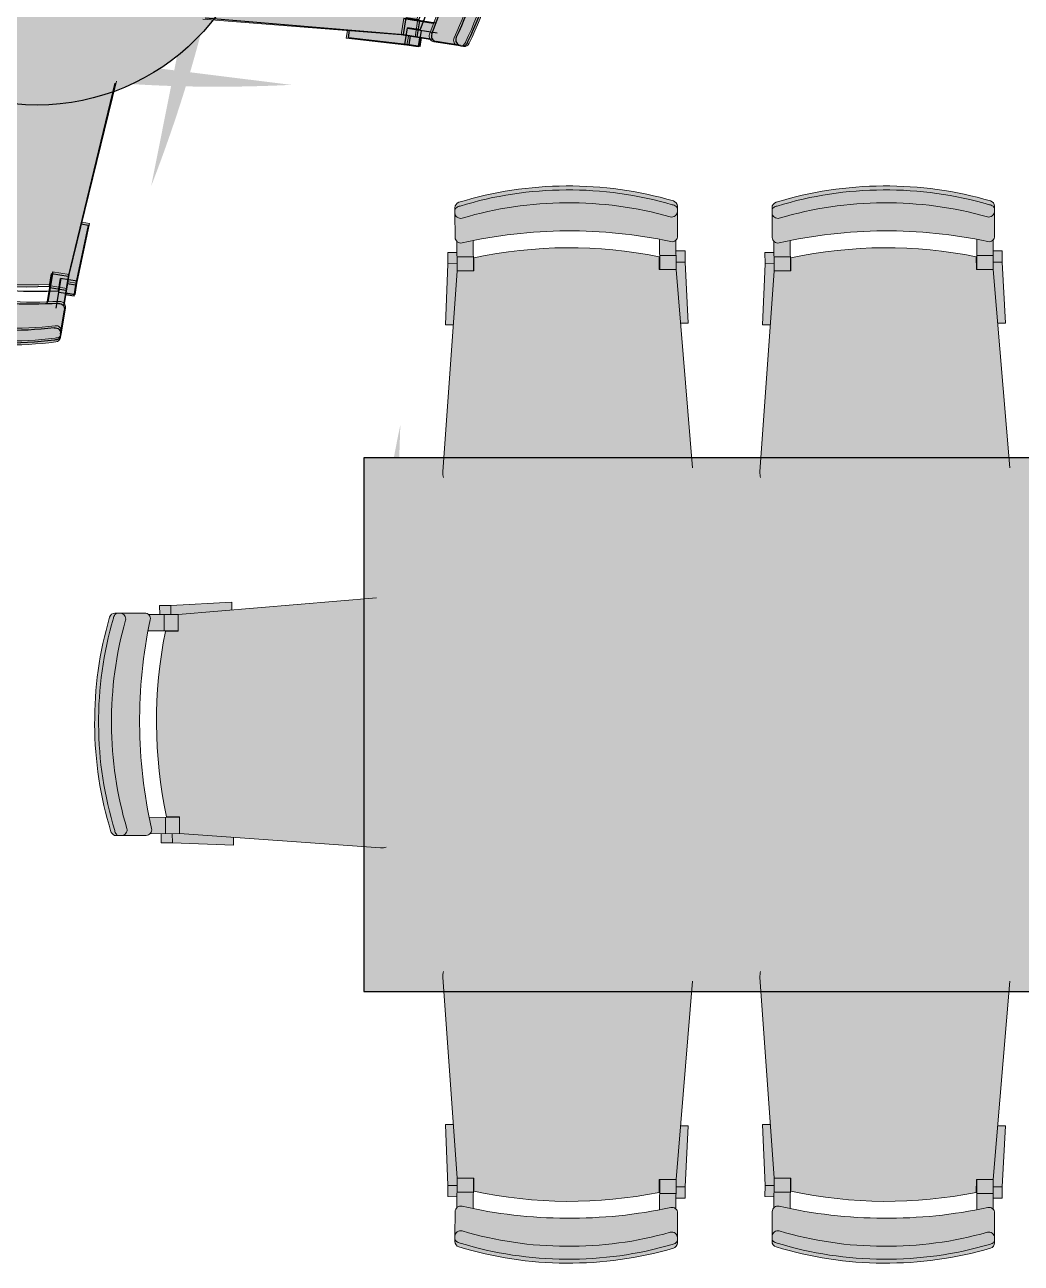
# Model space of a CAD drawing. Header units: millimetres. Extents: x -2729 to 15248, y -12439 to 5292.
# Drawn here: x 8026.7 to 8204.1, y -8466.6 to -8246.1 of the extents above; entities that cross this region are included whole.
import ezdxf

# ---------------------------------------------------------------- set-up
doc = ezdxf.new("R2010")
doc.units = ezdxf.units.MM
doc.layers.add('tefris', color=39, linetype='Continuous')

# ---------------------------------------------------------------- blocks, each defined once
blk = doc.blocks.new('dfgbdf')
at = {"layer": 'tefris', "color": 250, "lineweight": 9}
for p, q in [((-2454111.619684269, 525210.158802735), (-2454111.61313714, 525211.0721156007)), ((-2454072.020701715, 525209.8749354146), (-2454072.014154585, 525210.7882482801)), ((-2454111.619684269, 525210.158802735), (-2454111.651142441, 525205.7704439993)), ((-2454111.619684269, 525210.158802735), (-2454111.651142441, 525205.7704439993)), ((-2454072.020701715, 525209.8749354146), (-2454072.052159887, 525205.4865766789)), ((-2454072.020701715, 525209.8749354146), (-2454072.052159887, 525205.4865766789)), ((-2454111.393876919, 525199.8079857455), (-2454111.356269388, 525205.054168995)), ((-2454108.455731259, 525205.1188426953), (-2454108.493951429, 525199.7871974818)), ((-2454075.256584268, 525204.8808529217), (-2454075.294804439, 525199.5492077086)), ((-2454072.394878949, 525199.528419445), (-2454072.357271417, 525204.7746026947)), ((-2454112.985563781, 525203.1195695786), (-2454112.999900517, 525201.1196209646)), ((-2454112.985563781, 525203.1195695786), (-2454111.370220672, 525203.107989909)), ((-2454111.375956003, 525202.3079215129), (-2454108.476030512, 525202.2871332491)), ((-2454108.377466755, 525202.0864215513), (-2454108.393953999, 525199.7864806453)), ((-2454075.378314627, 525201.8498654515), (-2454075.394801869, 525199.5499245452)), ((-2454075.276883522, 525202.0491434757), (-2454072.376958031, 525202.0283552122)), ((-2454070.75587959, 525202.8168439397), (-2454072.371222701, 525202.8284236089)), ((-2454070.75587959, 525202.8168439397), (-2454070.770216322, 525200.816895326)), ((-2454114.364413285, 525164.5024694676), (-2454111.393876919, 525199.8079857455)), ((-2454112.999900517, 525201.1196209646), (-2454113.57778656, 525190.2564495396)), ((-2454112.999900517, 525201.1196209646), (-2454111.384557405, 525201.1080412957)), ((-2454111.393876919, 525199.8079857455), (-2454108.393953999, 525199.7864806453)), ((-2454075.394801869, 525199.5499245452), (-2454072.394878949, 525199.528419445)), ((-2454069.8998299, 525163.7397039934), (-2454072.394878949, 525199.528419445)), ((-2454070.770216322, 525200.816895326), (-2454072.385559435, 525200.828474995)), ((-2454070.770216322, 525200.816895326), (-2454070.348128059, 525189.946555534)), ((-2454113.57778656, 525190.2564495396), (-2454112.198356299, 525190.2465610235)), ((-2454070.348128059, 525189.946555534), (-2454071.727558321, 525189.95644405))]:
    blk.add_line(p, q, dxfattribs=at)
for centre, radius, start, end in [((-2454092.409191321, 525148.7779265486), 65.89265889045396, 89.45884940670703, 106.2935274857314), ((-2454092.409191321, 525148.7779265486), 65.19265889045396, 89.45884940670703, 106.2935274857314), ((-2454092.112385946, 525148.7757988839), 65.19265889045396, 72.8850311529628, 89.71970926283139), ((-2454092.109199028, 525148.7757760386), 65.89265889045396, 72.8850311529628, 89.71970926283139), ((-2454110.95488347, 525210.5468397918), 0.6645643387296895, 128.1842560686453, 174.5564035868221), ((-2454110.613162832, 525211.0649472337), 1, 106.424976356534, 179.5892793318425), ((-2454110.477309588, 525209.903743491), 1.465455548318734, 98.72199400806039, 127.3173746617995), ((-2454092.43093583, 525145.7446062912), 65.92605708526092, 89.4589154703867, 105.7679051027529), ((-2454092.130943537, 525145.7424557811), 65.92605708526092, 73.41065353881503, 89.71964317462334), ((-2454073.169802533, 525209.636302729), 1.465455548318734, 51.8611839938373, 80.45656463648214), ((-2454073.014128892, 525210.795416647), 1, 359.5892793318426, 72.75358231075933), ((-2454072.683058072, 525210.2724862649), 0.6645643387296895, 4.622155051725973, 50.99430259902947), ((-2454110.619709962, 525210.1516343682), 1, 179.5892793318425, 285.8993206494205), ((-2454073.020676022, 525209.8821037814), 1, 253.2792379985671, 359.5892793318426), ((-2454092.605583447, 525121.3815767524), 85.28971260092196, 89.48851251595534, 102.0700716838015), ((-2454092.305591153, 525121.3794262424), 85.28971260092196, 77.10848695473183, 89.69004613117218), ((-2454110.651168134, 525205.7632756322), 1, 179.5892793318425, 282.1716553241168), ((-2454073.052134194, 525205.4937450454), 1, 257.0069033155113, 359.5892793318426), ((-2454092.445793999, 525122.746649585), 80.92352941175771, 77.82438813700311, 101.3541705151467), ((-2454072.892565872, 525163.5310621646), 3, 344.9838835373608, 3.987984671885633)]:
    blk.add_arc(centre, radius, start, end, dxfattribs=at)
blk = doc.blocks.new('erywerye')
at = {"true_color": 0x2c2321}
h = blk.add_hatch(color=250, dxfattribs=at)
h.dxf.hatch_style = 1
h.set_gradient(color1=(173, 173, 173), color2=(214, 214, 214), tint=1, name='SPHERICAL')
h.paths.add_polyline_path([(8098.987333833714, 5129.446174523217), (8098.987333833714, 5034.446174523217), (8338.987333833713, 5034.446174523217), (8338.987333833713, 5129.446174523217)])
at = {"layer": 'tefris'}
h = blk.add_hatch(color=33, dxfattribs=at)
h.set_gradient(color1=(172, 159, 128), one_color=1, tint=1, name='CYLINDER')
h.paths.add_polyline_path([(8115.935720281887, 5174.917148076819, 0.3305505333251211), (8115.231545033846, 5173.955423092358), (8115.235531700058, 5173.434911899624, -0.2427438629334576), (8115.511407007213, 5173.978256371694, -0.119052518395025), (8116.144435188017, 5174.248021252343, -0.0735875389792936), (8135.013106901645, 5177.120831040555, -0.0735875389735171), (8153.917312537069, 5174.491987645517, -0.1190525126681235), (8154.553772432013, 5174.230422116706, -0.2196094287040335), (8154.833704435947, 5173.748969132436), (8154.830718974332, 5174.211202742422, 0.3305455976475086), (8154.114180147979, 5175.163733984699, 0.0735875385497968), (8135.006992506777, 5177.820804335533, 0.0735875387030554)])
edge = h.paths.add_edge_path()
edge.add_ellipse((8198.970898440904, 5065.599718653952), major_axis=(-119.3420201236629, 37.18174596169339), ratio=0.4265283154215427, start_angle=297.7073354583348, end_angle=323.01772509326184, ccw=False)
edge.add_line((8157.522755411203, 5127.953513470834), (8154.603464136814, 5162.947231343839))
edge.add_line((8154.603464136814, 5162.947231343839), (8151.60352670807, 5162.927855431458))
edge.add_line((8151.603526708304, 5162.927855431458), (8151.588671843386, 5165.22780746164))
edge.add_arc((8135.600692007207, 5085.899362921606), 80.92352941115509, 438.6051640350929, 462.1349463954003)
edge.add_line((8118.589360131513, 5165.014672439901), (8118.604214996548, 5162.714720411582))
edge.add_line((8118.604214996198, 5162.714720411582), (8115.604277567571, 5162.695344500598))
edge.add_line((8115.604277568149, 5162.695344500598), (8113.083828248297, 5126.908408913651))
edge.add_arc((8116.076415383005, 5126.697643055471), 3.000000000802632, 175.9713498595307, 194.9687877263636)
h.paths.add_polyline_path([(8153.656874092277, 5167.924941052572, 0.4790289221056363), (8154.864961256256, 5168.909531842341), (8154.836617881994, 5173.297885460669, -0.500271849319481), (8153.562008388323, 5172.329876944779, 0.07128175433068201), (8135.026368365023, 5174.820866993984, 0.0712817547301692), (8116.524450759269, 5172.090659815708, -0.5002619448420746), (8115.237444032548, 5173.042091742513), (8115.265787371883, 5168.653743476497, 0.4790207402578018), (8116.486491270112, 5167.684865975642, -0.0549629285443206), (8135.05866132442, 5169.821010021383, -0.054962927260355)])
h.paths.add_polyline_path([(8135.013106901645, 5177.120831040555, 0.0735875389792797), (8116.144435188017, 5174.248021252343, 0.1254224069759553), (8115.482173590088, 5173.955922739936, 0.2281353875295868), (8115.235531700058, 5173.434911899624), (8115.237443828242, 5173.042123434489), (8115.23744403313, 5173.04209175043, 0.4988503369004011), (8116.520119225123, 5172.089372591472, -0.071298977506095), (8135.026368365023, 5174.820866993984, -0.0712989770642944), (8153.566356177193, 5172.328645780573, 0.4988602312897345), (8154.836617881647, 5173.297885460669), (8154.833704435479, 5173.748969134765, 0.205143870496195), (8154.583291949453, 5174.208467915544, 0.1254224130629383), (8153.917312537069, 5174.491987645517, 0.0735875389735347)])
h.paths.add_polyline_path([(8155.401157131166, 5153.385238053633), (8156.780594061808, 5153.394147522639), (8156.210418257613, 5164.257726363728), (8154.595067334343, 5164.247293180676), (8154.603464136814, 5162.947231343839)])
h.paths.add_polyline_path([(8113.550726504746, 5153.114935675525), (8114.930163435387, 5153.123845144532), (8115.604277568149, 5162.695344500598), (8115.595880765683, 5163.995406336507), (8113.980529842532, 5163.984973154852)])
h.paths.add_polyline_path([(8115.582963491306, 5165.995364622569), (8113.967612568737, 5165.984931439517), (8113.980529842532, 5163.984973154852), (8115.595880765683, 5163.995406336507)])
h.paths.add_polyline_path([(8154.595067334343, 5164.247293180676), (8156.210418257613, 5164.257726363728), (8156.197500982653, 5166.25768464979), (8154.582150059967, 5166.24725146767)])
h.paths.add_polyline_path([(8151.687378030022, 5165.428449151462), (8154.58731754425, 5165.447179200484), (8154.569580072985, 5168.193439962698, -0.2540112033113549), (8153.653447351982, 5167.925676427671, 0.0059357257269831), (8151.668657066748, 5168.326982181409)])
h = blk.add_hatch(color=33, dxfattribs=at)
h.set_gradient(color1=(172, 159, 128), one_color=1, tint=1, name='CYLINDER')
h.paths.add_polyline_path([(8172.39003037618, 5174.917148076819, 0.3305505333251211), (8171.685855128138, 5173.955423092358), (8171.689841794348, 5173.434911899624, -0.2427438629334576), (8171.965717101502, 5173.978256371694, -0.119052518395025), (8172.598745282305, 5174.248021252343, -0.0735875389792936), (8191.467416995937, 5177.120831040555, -0.0735875389735171), (8210.371622631359, 5174.491987645517, -0.1190525126681235), (8211.008082526303, 5174.230422116706, -0.2196094287040335), (8211.288014530239, 5173.748969132436), (8211.285029068626, 5174.211202742422, 0.3305455976475086), (8210.56849024227, 5175.163733984699, 0.0735875385497968), (8191.461302601068, 5177.820804335533, 0.0735875387030554)])
edge = h.paths.add_edge_path()
edge.add_ellipse((8255.425208535195, 5065.599718653952), major_axis=(-119.3420201236629, 37.18174596169339), ratio=0.4265283154215427, start_angle=297.7073354583348, end_angle=323.01772509326184, ccw=False)
edge.add_line((8213.977065505494, 5127.953513470834), (8211.057774231103, 5162.947231343839))
edge.add_line((8211.057774231103, 5162.947231343839), (8208.057836802358, 5162.927855431458))
edge.add_line((8208.057836802593, 5162.927855431458), (8208.042981937679, 5165.22780746164))
edge.add_arc((8192.055002101497, 5085.899362921606), 80.92352941115509, 438.6051640350929, 462.1349463954003)
edge.add_line((8175.043670225806, 5165.014672439901), (8175.058525090837, 5162.714720411582))
edge.add_line((8175.058525090491, 5162.714720411582), (8172.058587661862, 5162.695344500598))
edge.add_line((8172.058587662442, 5162.695344500598), (8169.538138342587, 5126.908408913651))
edge.add_arc((8172.530725477296, 5126.697643055471), 3.000000000802632, 175.9713498595307, 194.9687877263636)
h.paths.add_polyline_path([(8210.111184186568, 5167.924941052572, 0.4790289221056363), (8211.319271350545, 5168.909531842341), (8211.290927976286, 5173.297885460669, -0.500271849319481), (8210.016318482614, 5172.329876944779, 0.07128175433068201), (8191.480678459311, 5174.820866993984, 0.0712817547301692), (8172.978760853558, 5172.090659815708, -0.5002619448420746), (8171.691754126839, 5173.042091742513), (8171.720097466172, 5168.653743476497, 0.4790207402578018), (8172.940801364402, 5167.684865975642, -0.0549629285443206), (8191.51297141871, 5169.821010021383, -0.054962927260355)])
h.paths.add_polyline_path([(8191.467416995937, 5177.120831040555, 0.0735875389792797), (8172.598745282305, 5174.248021252343, 0.1254224069759553), (8171.936483684378, 5173.955922739936, 0.2281353875295868), (8171.689841794348, 5173.434911899624), (8171.691753922528, 5173.042123434489), (8171.691754127421, 5173.04209175043, 0.4988503369004011), (8172.974429319413, 5172.089372591472, -0.071298977506095), (8191.480678459311, 5174.820866993984, -0.0712989770642944), (8210.020666271479, 5172.328645780573, 0.4988602312897345), (8211.290927975937, 5173.297885460669), (8211.288014529771, 5173.748969134765, 0.205143870496195), (8211.037602043743, 5174.208467915544, 0.1254224130629383), (8210.371622631359, 5174.491987645517, 0.0735875389735347)])
h.paths.add_polyline_path([(8211.855467225458, 5153.385238053633), (8213.234904156101, 5153.394147522639), (8212.664728351901, 5164.257726363728), (8211.049377428635, 5164.247293180676), (8211.057774231103, 5162.947231343839)])
h.paths.add_polyline_path([(8170.005036599035, 5153.114935675525), (8171.384473529675, 5153.123845144532), (8172.058587662442, 5162.695344500598), (8172.050190859975, 5163.995406336507), (8170.434839936823, 5163.984973154852)])
h.paths.add_polyline_path([(8172.037273585595, 5165.995364622569), (8170.421922663028, 5165.984931439517), (8170.434839936823, 5163.984973154852), (8172.050190859975, 5163.995406336507)])
h.paths.add_polyline_path([(8211.049377428635, 5164.247293180676), (8212.664728351901, 5164.257726363728), (8212.651811076943, 5166.25768464979), (8211.036460154257, 5166.24725146767)])
h.paths.add_polyline_path([(8208.14168812431, 5165.428449151462), (8211.04162763854, 5165.447179200484), (8211.023890167275, 5168.193439962698, -0.2540112033113549), (8210.10775744627, 5167.925676427671, 0.0059357257269831), (8208.122967161038, 5168.326982181409)])
h = blk.add_hatch(color=33, dxfattribs=at)
h.set_gradient(color1=(172, 159, 128), one_color=1, tint=1, name='CYLINDER')
h.paths.add_polyline_path([(8118.504217082265, 5162.714074548689), (8118.488070490052, 5165.214022404871), (8115.588130975357, 5165.19529235678), (8115.604277568149, 5162.695344500598)])
h.paths.add_polyline_path([(8115.588130975357, 5165.19529235678), (8118.488070490052, 5165.214022404871), (8118.469349525851, 5168.112555433886, 0.0059357249099136), (8116.489908768079, 5167.685645675642, -0.254011277546088), (8115.570393504324, 5167.941553119923)])
h.paths.add_polyline_path([(8154.603464136814, 5162.947231343839), (8154.58731754425, 5165.447179200484), (8151.687378030022, 5165.428449151462), (8151.703524622117, 5162.928501296677)])
h = blk.add_hatch(color=33, dxfattribs=at)
h.set_gradient(color1=(172, 159, 128), one_color=1, tint=1, name='CYLINDER')
h.paths.add_polyline_path([(8174.958527176556, 5162.714074548689), (8174.942380584344, 5165.214022404871), (8172.042441069647, 5165.19529235678), (8172.058587662442, 5162.695344500598)])
h.paths.add_polyline_path([(8172.042441069647, 5165.19529235678), (8174.942380584344, 5165.214022404871), (8174.923659620142, 5168.112555433886, 0.0059357249099136), (8172.94421886237, 5167.685645675642, -0.254011277546088), (8172.024703598615, 5167.941553119923)])
h.paths.add_polyline_path([(8211.057774231103, 5162.947231343839), (8211.04162763854, 5165.447179200484), (8208.14168812431, 5165.428449151462), (8208.157834716407, 5162.928501296677)])
h = blk.add_hatch(color=33, dxfattribs=at)
h.set_gradient(color1=(172, 159, 128), one_color=1, tint=1, name='CYLINDER')
h.paths.add_polyline_path([(8053.991373412562, 5062.874902400139, 0.3305505333251211), (8054.953098397019, 5062.170727152095), (8055.473609589753, 5062.174713818308, -0.2427438629334576), (8054.930265117686, 5062.450589125461, -0.119052518395025), (8054.660500237035, 5063.083617306265, -0.0735875389792936), (8051.787690448825, 5081.952289019895, -0.0735875389735171), (8054.416533843863, 5100.856494655317, -0.1190525126681235), (8054.678099372674, 5101.492954550262, -0.2196094287040335), (8055.159552356943, 5101.772886554196), (8054.697318746958, 5101.76990109258, 0.3305455976475086), (8053.744787504681, 5101.053362266227, 0.0735875385497968), (8051.087717153847, 5081.946174625025, 0.0735875387030554)])
edge = h.paths.add_edge_path()
edge.add_ellipse((8163.308802835427, 5145.910080559152), major_axis=(-37.18174596169341, -119.3420201236629), ratio=0.4265283154215427, start_angle=297.7073354583348, end_angle=323.01772509326184, ccw=False)
edge.add_line((8100.955008018546, 5104.461937529451), (8065.961290145542, 5101.542646255062))
edge.add_line((8065.961290145542, 5101.542646255062), (8065.980666057923, 5098.542708826318))
edge.add_line((8065.980666057923, 5098.542708826552), (8063.68071402774, 5098.527853961636))
edge.add_arc((8143.009158567775, 5082.539874125456), 80.92352941115509, 528.6051640350928, 552.1349463954003)
edge.add_line((8063.893849049477, 5065.528542249764), (8066.193801077798, 5065.543397114796))
edge.add_line((8066.193801077798, 5065.543397114447), (8066.213176988779, 5062.543459685819))
edge.add_line((8066.213176988779, 5062.543459686402), (8102.000112575727, 5060.023010366547))
edge.add_arc((8102.210878433909, 5063.015597501255), 3.000000000802632, 265.9713498595307, 284.9687877263636)
h.paths.add_polyline_path([(8060.983580436808, 5100.596056210527, 0.4790289221056363), (8059.998989647041, 5101.804143374504), (8055.610636028709, 5101.775800000245, -0.500271849319481), (8056.578644544599, 5100.501190506571, 0.07128175433068201), (8054.087654495395, 5081.965550483271, 0.0712817547301692), (8056.81786167367, 5063.463632877517, -0.5002619448420746), (8055.866429746867, 5062.176626150796), (8060.254778012883, 5062.204969490132, 0.4790207402578018), (8061.223655513737, 5063.425673388361, -0.0549629285443206), (8059.087511467998, 5081.997843442668, -0.054962927260355)])
h.paths.add_polyline_path([(8051.787690448825, 5081.952289019895, 0.0735875389792797), (8054.660500237035, 5063.083617306265, 0.1254224069759553), (8054.952598749443, 5062.421355708337, 0.2281353875295868), (8055.473609589753, 5062.174713818308), (8055.86639805489, 5062.176625946488), (8055.866429738951, 5062.176626151379, 0.4988503369004011), (8056.819148897907, 5063.459301343371, -0.071298977506095), (8054.087654495395, 5081.965550483271, -0.0712989770642944), (8056.579875708808, 5100.50553829544, 0.4988602312897345), (8055.610636028709, 5101.775799999895), (8055.159552354616, 5101.77288655373, 0.205143870496195), (8054.700053573835, 5101.522474067702, 0.1254224130629383), (8054.416533843863, 5100.856494655317, 0.0735875389735347)])
h.paths.add_polyline_path([(8075.523283435748, 5102.340339249416), (8075.514373966742, 5103.719776180058), (8064.650795125652, 5103.149600375861), (8064.661228308703, 5101.534249452592), (8065.961290145542, 5101.542646255062)])
h.paths.add_polyline_path([(8075.793585813853, 5060.489908622993), (8075.784676344849, 5061.869345553636), (8066.213176988779, 5062.543459686402), (8064.913115152874, 5062.535062883931), (8064.923548334527, 5060.91971196078)])
h.paths.add_polyline_path([(8062.913156866812, 5062.522145609555), (8062.923590049862, 5060.906794686985), (8064.923548334527, 5060.91971196078), (8064.913115152874, 5062.535062883931)])
h.paths.add_polyline_path([(8064.661228308703, 5101.534249452592), (8064.650795125652, 5103.149600375861), (8062.650836839591, 5103.136683100902), (8062.661270021711, 5101.521332178215)])
h.paths.add_polyline_path([(8063.480072337918, 5098.626560148268), (8063.461342288896, 5101.526499662499), (8060.715081526682, 5101.508762191233, -0.2540112033113549), (8060.982845061708, 5100.59262947023, 0.0059357257269831), (8060.581539307971, 5098.607839184997)])
h = blk.add_hatch(color=33, dxfattribs=at)
h.set_gradient(color1=(172, 159, 128), one_color=1, tint=1, name='CYLINDER')
h.paths.add_polyline_path([(8066.194446940691, 5065.443399200516), (8063.69449908451, 5065.427252608302), (8063.7132291326, 5062.527313093606), (8066.213176988779, 5062.543459686402)])
h.paths.add_polyline_path([(8063.7132291326, 5062.527313093606), (8063.69449908451, 5065.427252608302), (8060.795966055493, 5065.408531644099, 0.0059357249099136), (8061.222875813738, 5063.429090886327, -0.254011277546088), (8060.966968369455, 5062.509575622573)])
h.paths.add_polyline_path([(8065.961290145542, 5101.542646255062), (8063.461342288896, 5101.526499662499), (8063.480072337918, 5098.626560148268), (8065.980020192701, 5098.642706740367)])
h = blk.add_hatch(color=33, dxfattribs=at)
h.set_gradient(color1=(172, 159, 128), one_color=1, tint=1, name='CYLINDER')
h.paths.add_polyline_path([(8115.935720281887, 4988.975200969614, -0.3305505333251211), (8115.231545033846, 4989.936925954073), (8115.235531700058, 4990.457437146808, 0.2427438629334576), (8115.511407007213, 4989.91409267474, 0.119052518395025), (8116.144435188017, 4989.644327794088, 0.0735875389792936), (8135.013106901645, 4986.771518005879, 0.0735875389735171), (8153.917312537069, 4989.400361400917, 0.1190525126681235), (8154.553772432013, 4989.661926929727, 0.2196094287040335), (8154.833704435947, 4990.143379913996), (8154.830718974332, 4989.681146304011, -0.3305455976475086), (8154.114180147979, 4988.728615061734, -0.0735875385497968), (8135.006992506777, 4986.071544710901, -0.0735875387030554)])
edge = h.paths.add_edge_path()
edge.add_ellipse((8198.970898440904, 5098.292630392482), major_axis=(-119.3420201236629, -37.18174596169339), ratio=0.4265283154215427, start_angle=36.98227490673814, end_angle=62.29266454166521)
edge.add_line((8157.522755411203, 5035.938835575599), (8154.603464136814, 5000.945117702595))
edge.add_line((8154.603464136814, 5000.945117702595), (8151.60352670807, 5000.964493614976))
edge.add_line((8151.603526708304, 5000.964493614976), (8151.588671843386, 4998.664541584793))
edge.add_arc((8135.600692007207, 5077.992986124827), 80.92352941115509, -102.13494639540028, -78.60516403509291, ccw=False)
edge.add_line((8118.589360131513, 4998.877676606532), (8118.604214996548, 5001.177628634851))
edge.add_line((8118.604214996198, 5001.177628634851), (8115.604277567571, 5001.197004545834))
edge.add_line((8115.604277568149, 5001.197004545834), (8113.083828248297, 5036.983940132781))
edge.add_arc((8116.076415383005, 5037.194705990962), 3.000000000802632, 165.0312122736364, 184.0286501404693, ccw=False)
h.paths.add_polyline_path([(8153.656874092277, 4995.967407993862, -0.4790289221056363), (8154.864961256256, 4994.982817204092), (8154.836617881994, 4990.594463585765, 0.500271849319481), (8153.562008388323, 4991.562472101656, -0.07128175433068201), (8135.026368365023, 4989.071482052449, -0.0712817547301692), (8116.524450759269, 4991.801689230725, 0.5002619448420746), (8115.237444032548, 4990.850257303918), (8115.265787371883, 4995.238605569936, -0.4790207402578018), (8116.486491270112, 4996.20748307079, 0.0549629285443206), (8135.05866132442, 4994.07133902505, 0.054962927260355)])
h.paths.add_polyline_path([(8135.013106901645, 4986.771518005879, -0.0735875389792797), (8116.144435188017, 4989.644327794088, -0.1254224069759553), (8115.482173590088, 4989.936426306497, -0.2281353875295868), (8115.235531700058, 4990.457437146808), (8115.237443828242, 4990.850225611944), (8115.23744403313, 4990.850257296002, -0.4988503369004011), (8116.520119225123, 4991.802976454962, 0.071298977506095), (8135.026368365023, 4989.071482052449, 0.0712989770642944), (8153.566356177193, 4991.563703265859, -0.4988602312897345), (8154.836617881647, 4990.594463585765), (8154.833704435479, 4990.143379911668, -0.205143870496195), (8154.583291949453, 4989.683881130889, -0.1254224130629383), (8153.917312537069, 4989.400361400917, -0.0735875389735347)])
h.paths.add_polyline_path([(8155.401157131166, 5010.507110992801), (8156.780594061808, 5010.498201523796), (8156.210418257613, 4999.634622682705), (8154.595067334343, 4999.645055865757), (8154.603464136814, 5000.945117702595)])
h.paths.add_polyline_path([(8113.550726504746, 5010.777413370907), (8114.930163435387, 5010.768503901902), (8115.604277568149, 5001.197004545834), (8115.595880765683, 4999.896942709926), (8113.980529842532, 4999.907375891581)])
h.paths.add_polyline_path([(8115.582963491306, 4997.896984423865), (8113.967612568737, 4997.907417606916), (8113.980529842532, 4999.907375891581), (8115.595880765683, 4999.896942709926)])
h.paths.add_polyline_path([(8154.595067334343, 4999.645055865757), (8156.210418257613, 4999.634622682705), (8156.197500982653, 4997.634664396644), (8154.582150059967, 4997.645097578764)])
h.paths.add_polyline_path([(8151.687378030022, 4998.46389989497), (8154.58731754425, 4998.44516984595), (8154.569580072985, 4995.698909083735, 0.2540112033113549), (8153.653447351982, 4995.966672618761, -0.0059357257269831), (8151.668657066748, 4995.565366865024)])
h = blk.add_hatch(color=33, dxfattribs=at)
h.set_gradient(color1=(172, 159, 128), one_color=1, tint=1, name='CYLINDER')
h.paths.add_polyline_path([(8172.39003037618, 4988.975200969614, -0.3305505333251211), (8171.685855128138, 4989.936925954073), (8171.689841794348, 4990.457437146808, 0.2427438629334576), (8171.965717101502, 4989.91409267474, 0.119052518395025), (8172.598745282305, 4989.644327794088, 0.0735875389792936), (8191.467416995937, 4986.771518005879, 0.0735875389735171), (8210.371622631359, 4989.400361400917, 0.1190525126681235), (8211.008082526303, 4989.661926929727, 0.2196094287040335), (8211.288014530239, 4990.143379913996), (8211.285029068626, 4989.681146304011, -0.3305455976475086), (8210.56849024227, 4988.728615061734, -0.0735875385497968), (8191.461302601068, 4986.071544710901, -0.0735875387030554)])
edge = h.paths.add_edge_path()
edge.add_ellipse((8255.425208535195, 5098.292630392482), major_axis=(-119.3420201236629, -37.18174596169339), ratio=0.4265283154215427, start_angle=36.98227490673814, end_angle=62.29266454166521)
edge.add_line((8213.977065505494, 5035.938835575599), (8211.057774231103, 5000.945117702595))
edge.add_line((8211.057774231103, 5000.945117702595), (8208.057836802358, 5000.964493614976))
edge.add_line((8208.057836802593, 5000.964493614976), (8208.042981937679, 4998.664541584793))
edge.add_arc((8192.055002101497, 5077.992986124827), 80.92352941115509, -102.13494639540028, -78.60516403509291, ccw=False)
edge.add_line((8175.043670225806, 4998.877676606532), (8175.058525090837, 5001.177628634851))
edge.add_line((8175.058525090491, 5001.177628634851), (8172.058587661862, 5001.197004545834))
edge.add_line((8172.058587662442, 5001.197004545834), (8169.538138342587, 5036.983940132781))
edge.add_arc((8172.530725477296, 5037.194705990962), 3.000000000802632, 165.0312122736364, 184.0286501404693, ccw=False)
h.paths.add_polyline_path([(8210.111184186568, 4995.967407993862, -0.4790289221056363), (8211.319271350545, 4994.982817204092), (8211.290927976286, 4990.594463585765, 0.500271849319481), (8210.016318482614, 4991.562472101656, -0.07128175433068201), (8191.480678459311, 4989.071482052449, -0.0712817547301692), (8172.978760853558, 4991.801689230725, 0.5002619448420746), (8171.691754126839, 4990.850257303918), (8171.720097466172, 4995.238605569936, -0.4790207402578018), (8172.940801364402, 4996.20748307079, 0.0549629285443206), (8191.51297141871, 4994.07133902505, 0.054962927260355)])
h.paths.add_polyline_path([(8191.467416995937, 4986.771518005879, -0.0735875389792797), (8172.598745282305, 4989.644327794088, -0.1254224069759553), (8171.936483684378, 4989.936426306497, -0.2281353875295868), (8171.689841794348, 4990.457437146808), (8171.691753922528, 4990.850225611944), (8171.691754127421, 4990.850257296002, -0.4988503369004011), (8172.974429319413, 4991.802976454962, 0.071298977506095), (8191.480678459311, 4989.071482052449, 0.0712989770642944), (8210.020666271479, 4991.563703265859, -0.4988602312897345), (8211.290927975937, 4990.594463585765), (8211.288014529771, 4990.143379911668, -0.205143870496195), (8211.037602043743, 4989.683881130889, -0.1254224130629383), (8210.371622631359, 4989.400361400917, -0.0735875389735347)])
h.paths.add_polyline_path([(8211.855467225458, 5010.507110992801), (8213.234904156101, 5010.498201523796), (8212.664728351901, 4999.634622682705), (8211.049377428635, 4999.645055865757), (8211.057774231103, 5000.945117702595)])
h.paths.add_polyline_path([(8170.005036599035, 5010.777413370907), (8171.384473529675, 5010.768503901902), (8172.058587662442, 5001.197004545834), (8172.050190859975, 4999.896942709926), (8170.434839936823, 4999.907375891581)])
h.paths.add_polyline_path([(8172.037273585595, 4997.896984423865), (8170.421922663028, 4997.907417606916), (8170.434839936823, 4999.907375891581), (8172.050190859975, 4999.896942709926)])
h.paths.add_polyline_path([(8211.049377428635, 4999.645055865757), (8212.664728351901, 4999.634622682705), (8212.651811076943, 4997.634664396644), (8211.036460154257, 4997.645097578764)])
h.paths.add_polyline_path([(8208.14168812431, 4998.46389989497), (8211.04162763854, 4998.44516984595), (8211.023890167275, 4995.698909083735, 0.2540112033113549), (8210.10775744627, 4995.966672618761, -0.0059357257269831), (8208.122967161038, 4995.565366865024)])
h = blk.add_hatch(color=33, dxfattribs=at)
h.set_gradient(color1=(172, 159, 128), one_color=1, tint=1, name='CYLINDER')
h.paths.add_polyline_path([(8118.504217082265, 5001.178274497743), (8118.488070490052, 4998.678326641563), (8115.588130975357, 4998.697056689653), (8115.604277568149, 5001.197004545834)])
h.paths.add_polyline_path([(8115.588130975357, 4998.697056689653), (8118.488070490052, 4998.678326641563), (8118.469349525851, 4995.779793612547, -0.0059357249099136), (8116.489908768079, 4996.206703370791, 0.254011277546088), (8115.570393504324, 4995.950795926507)])
h.paths.add_polyline_path([(8154.603464136814, 5000.945117702595), (8154.58731754425, 4998.44516984595), (8151.687378030022, 4998.46389989497), (8151.703524622117, 5000.963847749756)])
h = blk.add_hatch(color=33, dxfattribs=at)
h.set_gradient(color1=(172, 159, 128), one_color=1, tint=1, name='CYLINDER')
h.paths.add_polyline_path([(8174.958527176556, 5001.178274497743), (8174.942380584344, 4998.678326641563), (8172.042441069647, 4998.697056689653), (8172.058587662442, 5001.197004545834)])
h.paths.add_polyline_path([(8172.042441069647, 4998.697056689653), (8174.942380584344, 4998.678326641563), (8174.923659620142, 4995.779793612547, -0.0059357249099136), (8172.94421886237, 4996.206703370791, 0.254011277546088), (8172.024703598615, 4995.950795926507)])
h.paths.add_polyline_path([(8211.057774231103, 5000.945117702595), (8211.04162763854, 4998.44516984595), (8208.14168812431, 4998.46389989497), (8208.157834716407, 5000.963847749756)])
blk.add_lwpolyline([(8098.987333833714, 5129.446174523217), (8098.987333833714, 5034.446174523217), (8338.987333833713, 5034.446174523217), (8338.987333833713, 5129.446174523217)], close=True)
at = {"layer": 'tefris', "xscale": -1}
for p, rotation in [((-2446328.930806024, -518294.9325082146), 359.9593345411497), ((-2446272.47649593, -518294.9325082146), 359.9593345411497), ((531523.8410297038, -2449381.991623906), 89.95933454114972)]:
    blk.add_blockref('dfgbdf', p, dxfattribs=dict(at, rotation=rotation))
at = {"layer": 'tefris', "rotation": 180.0406654588503}
for p in [(-2446328.930806024, 528458.8248572609), (-2446272.47649593, 528458.8248572609)]:
    blk.add_blockref('dfgbdf', p, dxfattribs=at)
blk = doc.blocks.new('cvbncvn')
at = {"layer": 'tefris'}
h = blk.add_hatch(color=33, dxfattribs=at)
h.set_gradient(color1=(172, 159, 128), one_color=1, tint=1, name='CYLINDER')
h.paths.add_polyline_path([(-2451154.223689083, 524897.2262711371, 0.3305505333251211), (-2451154.332949031, 524898.413216793), (-2451154.680639513, 524898.8005914476, -0.2427438629334576), (-2451154.527526212, 524898.210772224, -0.119052518395025), (-2451154.823199974, 524897.5894230508, -0.0735875389792936), (-2451167.058852123, 524882.9412619113, -0.0735875389735171), (-2451182.964544087, 524872.3919125733, -0.1190525126681235), (-2451183.61465743, 524872.1664123167, -0.2196094287040335), (-2451184.143245594, 524872.3417789476), (-2451183.834899048, 524871.9974081721, 0.3305455976475086), (-2451182.667198117, 524871.7582049319, 0.0735875385497968), (-2451166.590720377, 524882.4208268367, 0.0735875387030554)])
edge = h.paths.add_edge_path()
edge.add_ellipse((-2451288.835638838, 524924.1477155834), major_axis=(114.0452383263674, 51.17307509851923), ratio=0.4265283154215424, start_angle=297.7073354583348, end_angle=323.01772509326184, ccw=False)
edge.add_line((-2451216.485709845, 524904.8751427546), (-2451191.124070725, 524880.5879071507))
edge.add_line((-2451191.124070726, 524880.5879071505), (-2451188.889073622, 524882.589103779))
edge.add_line((-2451188.889073621, 524882.5891037792), (-2451187.354822873, 524880.875605999))
edge.add_arc((-2451227.909625441, 524950.9036403928), 80.92352941115509, 300.0760928002907, 323.6058751605984)
edge.add_line((-2451162.769854727, 524902.8887689075), (-2451164.304105476, 524904.6022666876))
edge.add_line((-2451164.304105475, 524904.6022666874), (-2451162.06910837, 524906.603463316))
edge.add_line((-2451162.06910837, 524906.6034633163), (-2451183.880094764, 524935.0874640178))
edge.add_arc((-2451186.261993427, 524933.263578396), 3.000000000802633, 37.44227862472864, 56.43971649156172)
h.paths.add_polyline_path([(-2451187.118360303, 524877.4850196771, 0.4790289221056363), (-2451187.37153479, 524875.9472302572), (-2451184.444154244, 524872.6778428579, -0.500271849319481), (-2451184.130153677, 524874.24726106, 0.07128175433068201), (-2451168.591916908, 524884.6558239107, 0.0712817547301692), (-2451156.536633469, 524898.9542548573, -0.5002619448420746), (-2451154.94221361, 524899.0936619595), (-2451157.869590585, 524902.3630453721, 0.4790207402578018), (-2451159.425883433, 524902.2806184784, -0.0549629285443206), (-2451171.927218796, 524888.3807902053, -0.054962927260355)])
h.paths.add_polyline_path([(-2451167.058852123, 524882.9412619113, 0.0735875389792797), (-2451154.823199974, 524897.5894230508, 0.1254224069759553), (-2451154.520412075, 524898.2468661688, 0.2281353875295868), (-2451154.680639513, 524898.8005914476), (-2451154.942192469, 524899.0936383482), (-2451154.942213605, 524899.0936619535, 0.4988503369004011), (-2451156.534240337, 524898.9580878789, -0.071298977506095), (-2451168.591916908, 524884.6558239107, -0.0712989770642944), (-2451184.134226765, 524874.2453042809, 0.4988602312897345), (-2451184.444154244, 524872.6778428579), (-2451184.143245592, 524872.3417789467, 0.205143870496195), (-2451183.651315112, 524872.1633134165, 0.1254224130629383), (-2451182.964544087, 524872.3919125733, 0.0735875389735347)])
h.paths.add_polyline_path([(-2451198.054109539, 524887.2243664347), (-2451199.081810155, 524886.3041723972), (-2451191.460286161, 524878.5417747207), (-2451190.256826182, 524879.6193421354), (-2451191.124070726, 524880.5879071505)])
h.paths.add_polyline_path([(-2451166.874928807, 524915.141928935), (-2451167.902629425, 524914.2217348977), (-2451162.06910837, 524906.6034633163), (-2451161.201863828, 524905.634898301), (-2451159.99840385, 524906.7124657155)])
h.paths.add_polyline_path([(-2451159.867732742, 524904.1449002314), (-2451158.664272762, 524905.2224676466), (-2451159.99840385, 524906.7124657155), (-2451161.201863828, 524905.634898301)])
h.paths.add_polyline_path([(-2451190.256826182, 524879.6193421354), (-2451191.460286161, 524878.5417747207), (-2451190.126155076, 524877.0517766511), (-2451188.922695097, 524878.1293440654)])
h.paths.add_polyline_path([(-2451187.295909667, 524880.6598996383), (-2451189.456406869, 524878.7254095636), (-2451187.624432733, 524876.6794052729, -0.2540112033113549), (-2451187.115305681, 524877.4867379908, 0.0059357257269831), (-2451185.362357831, 524878.5004502899)])
h = blk.add_hatch(color=33, dxfattribs=at)
h.set_gradient(color1=(172, 159, 128), one_color=1, tint=1, name='CYLINDER')
h.paths.add_polyline_path([(-2451164.229605571, 524904.6689732422), (-2451162.561941715, 524902.8064756553), (-2451160.401444513, 524904.7409657293), (-2451162.06910837, 524906.6034633163)])
h.paths.add_polyline_path([(-2451160.401444513, 524904.7409657293), (-2451162.561941715, 524902.8064756553), (-2451160.628389878, 524900.6470263066, 0.0059357249099136), (-2451159.427927786, 524902.2777710517, -0.254011277546088), (-2451158.569470377, 524902.6949614374)])
h.paths.add_polyline_path([(-2451191.124070725, 524880.5879071504), (-2451189.456406869, 524878.7254095636), (-2451187.295909667, 524880.6598996382), (-2451188.963573525, 524882.5223972248)])
at = {"layer": 'tefris', "color": 250, "xscale": -1, "rotation": 221.4302633063476}
blk.add_blockref('dfgbdf', (-958721.3848934338, 2542560.35672698), dxfattribs=at)
blk = doc.blocks.new('dfghjfgjhfhgj')
at = {"layer": 'tefris'}
for p, q in [((-2450693.663445101, 526828.6160768777), (-2450657.893534597, 526825.8645453006)), ((-2450667.46048046, 526827.979929916), (-2450667.46048046, 526826.6004642129)), ((-2450656.593445645, 526827.479929916), (-2450667.46048046, 526827.979929916)), ((-2450658.446911117, 526824.5633242043), (-2450658.446911117, 526827.5633242043)), ((-2450654.593445644, 526827.479929916), (-2450656.593445645, 526827.479929916)), ((-2450656.593445645, 526827.479929916), (-2450656.593445645, 526825.8645453006)), ((-2450655.946911117, 526824.6633242043), (-2450655.946911117, 526827.5633242043)), ((-2450654.593445644, 526827.479929916), (-2450654.593445644, 526825.8645453006)), ((-2450653.115128913, 526824.6633242043), (-2450658.446911117, 526824.6633242043)), ((-2450656.146911117, 526824.5633242043), (-2450658.446911117, 526824.5633242043)), ((-2450657.893534597, 526822.8645453005), (-2450657.893534597, 526825.8645453006)), ((-2450657.893534597, 526825.8645453006), (-2450652.647216554, 526825.8645453006)), ((-2450655.393534598, 526822.9645453003), (-2450655.393534598, 526825.8645453006)), ((-2450647.544602222, 526826.1645453004), (-2450651.933073711, 526826.1645453004)), ((-2450647.544602222, 526826.1645453004), (-2450651.933073711, 526826.1645453004)), ((-2450647.544602222, 526826.1645453004), (-2450646.63126589, 526826.1645453004)), ((-2450652.561752394, 526822.9645453003), (-2450657.893534597, 526822.9645453003)), ((-2450655.593534597, 526822.8645453005), (-2450657.893534597, 526822.8645453005)), ((-2450656.146911117, 526791.5633242044), (-2450658.446911117, 526791.5633242044)), ((-2450658.446911117, 526788.5633242043), (-2450658.446911117, 526791.5633242044)), ((-2450653.115128913, 526791.4633242043), (-2450658.446911117, 526791.4633242043)), ((-2450655.946911117, 526788.5633242043), (-2450655.946911117, 526791.4633242043)), ((-2450655.593534597, 526789.8645453005), (-2450657.893534597, 526789.8645453005)), ((-2450657.893534597, 526786.8645453005), (-2450657.893534597, 526789.8645453005)), ((-2450652.561752394, 526789.7645453005), (-2450657.893534597, 526789.7645453005)), ((-2450655.393534598, 526786.8645453005), (-2450655.393534598, 526789.7645453005)), ((-2450693.772814181, 526785.8459470455), (-2450658.446911117, 526788.5633242043)), ((-2450668.01385698, 526786.4479395889), (-2450668.01385698, 526787.8274052918)), ((-2450657.146822164, 526786.947939589), (-2450668.01385698, 526786.4479395889)), ((-2450658.446911117, 526788.5633242043), (-2450653.200593073, 526788.5633242043)), ((-2450657.146822164, 526786.947939589), (-2450657.146822164, 526788.5633242043)), ((-2450655.146822164, 526786.947939589), (-2450657.146822164, 526786.947939589)), ((-2450655.146822164, 526786.947939589), (-2450655.146822164, 526788.5633242043)), ((-2450648.097978742, 526788.2633242044), (-2450652.486450231, 526788.2633242044)), ((-2450648.097978742, 526788.2633242044), (-2450652.486450231, 526788.2633242044)), ((-2450648.097978742, 526788.2633242044), (-2450647.18464241, 526788.2633242044))]:
    blk.add_line(p, q, dxfattribs=at)
for centre, radius, start, end in [((-2450736.736623718, 526808.2133242043), 85.28971260092196, 359.8992332000628, 12.48079236286419), ((-2450712.372968202, 526808.2133242043), 65.92605708526092, 359.8696361555814, 16.17862578389171), ((-2450648.344842472, 526826.7159635152), 1.465455548318734, 9.13271468402902, 37.72809534255547), ((-2450709.339570007, 526808.2101372029), 65.19265889045396, 359.8695700747031, 16.70424816845666), ((-2450735.370440529, 526808.0633242043), 80.92352941175771, 348.235108819604, 11.76489118039605), ((-2450651.933073711, 526825.1645453004), 1, 90, 192.5823760047524), ((-2450736.1832472, 526806.5145453005), 85.28971260092196, 359.899233200076, 12.48079236286419), ((-2450647.544602222, 526825.1645453004), 1, 90, 196.3100413307321), ((-2450711.819591683, 526806.5145453005), 65.92605708526092, 359.8696361555814, 16.17862578389534), ((-2450647.1518096, 526825.4993561715), 0.6645643387296895, 38.59497673383628, 84.96712426087498), ((-2450647.791465952, 526825.0171846115), 1.465455548318734, 9.132714684031088, 37.72809534255547), ((-2450734.817064009, 526806.3645453005), 80.92352941175771, 348.2351088196013, 11.76489118039871), ((-2450736.736623718, 526807.9133242043), 85.28971260092196, 347.5192076371359, 0.1007667999371034), ((-2450712.372968202, 526807.9133242043), 65.92605708526092, 343.8213742161082, 0.1303638444186277), ((-2450709.339570007, 526807.9133242043), 65.19265889045396, 343.2957518315433, 0.1304299252968763), ((-2450652.486450231, 526789.2633242044), 1, 167.4176239952504, 270), ((-2450648.097978742, 526789.2633242044), 1, 163.6899586692678, 270), ((-2450648.344842472, 526789.4074978919), 1.465455548318734, 322.2719046574445, 350.867285315971), ((-2450647.705186118, 526788.9253263319), 0.6645643387296895, 275.032875739125, 321.4050232661739)]:
    blk.add_arc(centre, radius, start, end, dxfattribs=at)
at = {"layer": 'tefris', "rotation": 48.36728481575136}
blk.add_blockref('cvbncvn', (-429896.7720350572, 2010148.912928215), dxfattribs=at)
blk = doc.blocks.new('jkjk')
at = {"layer": 'tefris'}
h = blk.add_hatch(color=39, dxfattribs=at)
h.set_gradient(color1=(73, 53, 19), color2=(234, 212, 174), one_color=1, tint=0.800000011920929, name='CYLINDER')
edge = h.paths.add_edge_path()
edge.add_arc((86951.94184338255, 47415.94828580628), 40, 0, 360)
blk.add_circle((86951.94184338255, 47415.94828580628), 40, dxfattribs=at)
at = {"layer": 'tefris', "xscale": -1}
for p, rotation in [((-1990906.6507795, 1449589.695592909), 313.8562429192313), ((-1315221.805463721, -2030442.644337077), 43.85624291894896)]:
    blk.add_blockref('dfghjfgjhfhgj', p, dxfattribs=dict(at, rotation=rotation))
at = {"layer": 'tefris', "rotation": 313.8562429192313}
blk.add_blockref('dfghjfgjhfhgj', (1405072.572034018, -2084753.264708283), dxfattribs=at)

msp = doc.modelspace()

# ---------------------------------------------------------------- block references
at = {"rotation": 36.96859809503282}
msp.add_blockref('jkjk', (-32927.81707594751, -98394.990542643), dxfattribs=at)
msp.add_blockref('erywerye', (-11.95308314826181, -13452.60527760415))

doc.saveas('drawing.dxf')
